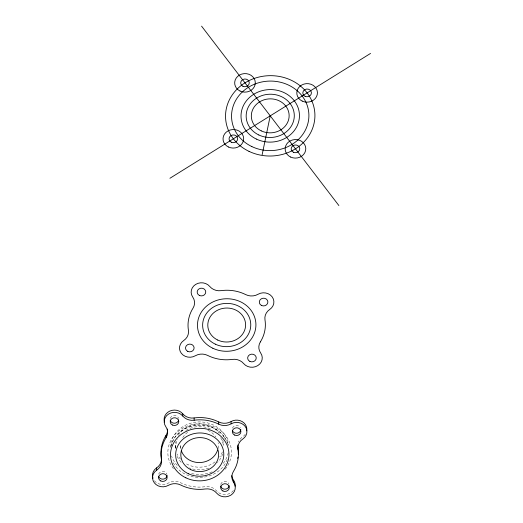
<?xml version="1.0" encoding="UTF-8"?>
<svg xmlns="http://www.w3.org/2000/svg" width="523" height="523" viewBox="0 0 523 523"><rect width="100%" height="100%" fill="white"/><g stroke="black" fill="none" stroke-linecap="round" stroke-linejoin="round"><path stroke-width="0.39" stroke-dasharray="2.62 1.96" d="M171.001 446.06C176.205 423.467 210.429 417.857 223.89 436.522L223.223 435.561L226.622 440.994M226.89 441.647L227.427 442.948M218.424 448.479L218.313 445.465A18.913 16.998 -2.1 0 0 218.078 442.733M180.494 445.655L180.605 448.669M175.336 445.681L175.447 448.695M228.224 452.833A29.229 26.268 -2.1 0 1 222.543 464.189M212.09 471.818A29.229 26.268 -2.1 0 1 189.62 472.988M177.219 465.352A29.229 26.268 -2.1 0 1 171.511 455.958M170.295 447.525A29.229 26.268 -2.1 0 1 198.622 421.943A29.229 26.268 -2.1 0 1 228.597 445.537M222.661 453.912A24.071 21.633 -2.1 0 1 217.431 462.502M208.736 468.111A24.071 21.633 -2.1 0 1 189.424 467.915M181.148 462.325A24.071 21.633 -2.1 0 1 176.454 454.585M175.434 448.316A24.071 21.633 -2.1 0 1 177.643 439.287M185.907 430.436A24.071 21.633 -2.1 0 1 211.658 429.435M220.66 437.738A24.071 21.633 -2.1 0 1 223.465 446.008M245.248 434.286A10.316 9.27 -2.1 0 1 242.679 436.79A12.036 10.82 -2.1 0 0 238.436 442.053M233.395 490.509A10.316 9.27 -2.1 0 1 216.607 490.901A12.036 10.82 -2.1 0 0 205.212 486.71A38.682 34.766 -2.1 0 1 180.618 482.742A12.036 10.82 -2.1 0 0 168.269 483.095A10.316 9.27 -2.1 0 1 154.259 480.591M220.739 484.37A4.295 3.864 -2.1 0 1 224.615 481.467A4.295 3.864 -2.1 0 1 228.878 483.84M158.698 474.073A4.295 3.864 -2.1 0 1 162.797 471.426A4.295 3.864 -2.1 0 1 166.857 474.067M170.25 418.407A4.295 3.864 -2.1 0 1 174.44 415.491A4.295 3.864 -2.1 0 1 178.578 418.393M232.467 428.167A4.295 3.864 -2.1 0 1 236.259 425.532A4.295 3.864 -2.1 0 1 240.39 427.651M173.407 468.673A31.805 28.588 -2.1 0 1 179.082 430.677A31.805 28.588 -2.1 0 1 221.66 431.547A31.805 28.588 -2.1 0 1 224.753 469.719M227.276 459.475A29.229 26.268 -2.1 0 1 200.459 477.466A29.229 26.268 -2.1 0 1 172.538 461.293M170.884 446.57A29.229 26.268 -2.1 0 1 199.459 424.938A29.229 26.268 -2.1 0 1 228.276 445.903M222.353 451.918A24.071 21.633 -2.1 0 1 219.765 456.952M214.973 461.946A24.071 21.633 -2.1 0 1 185.247 463.156M180.527 459.116A24.071 21.633 -2.1 0 1 177.179 454.016M175.44 447.747A24.071 21.633 -2.1 0 1 175.748 441.739M178.245 435.398A24.071 21.633 -2.1 0 1 219.268 433.201M222.667 439.863A24.071 21.633 -2.1 0 1 223.471 445.439M180.736 448.381A18.913 16.998 -2.1 0 1 180.579 444.073M182.782 437.574A18.913 16.998 -2.1 0 1 188.725 431.606M207.866 430.298A18.913 16.998 -2.1 0 1 215.705 436.836"/><path stroke-width="0.78" d="M262.134 154.762L270.234 115.851M169.916 178.278L370.546 53.424M201.577 26.15L338.884 205.552M237.821 444.949A12.036 10.82 -2.1 0 0 237.932 447.073L238.011 449.329A38.682 34.766 -2.1 0 1 233.402 471.478A12.036 10.82 -2.1 0 0 233.703 482.572A10.316 9.27 -2.1 0 1 230.806 495.189A10.316 9.27 -2.1 0 1 216.692 493.156A12.036 10.82 -2.1 0 0 205.291 488.972A38.682 34.766 -2.1 0 1 180.696 485.004A12.036 10.82 -2.1 0 0 168.354 485.357A10.316 9.27 -2.1 0 1 154.337 482.847A10.316 9.27 -2.1 0 1 156.71 470.144L156.625 467.882A12.036 10.82 -2.1 0 0 161.47 458.429M231.826 475.642A12.036 10.82 -2.1 0 0 233.618 480.31L233.703 482.572M164.523 422.074A10.316 9.27 -2.1 0 1 169.792 411.091A10.316 9.27 -2.1 0 1 182.697 413.778A12.036 10.82 -2.1 0 0 194.098 417.962A38.682 34.766 -2.1 0 1 218.692 421.937A12.036 10.82 -2.1 0 0 231.035 421.577L231.114 423.839A10.316 9.27 -2.1 0 1 245.13 426.343A10.316 9.27 -2.1 0 1 242.757 439.052A12.036 10.82 -2.1 0 0 238.011 449.329M218.692 421.937L218.771 424.192A12.036 10.82 -2.1 0 0 231.114 423.839M194.098 417.962L194.177 420.224A38.682 34.766 -2.1 0 1 218.771 424.192M182.697 413.778L182.782 416.04A12.036 10.82 -2.1 0 0 194.177 420.224M167.478 429.03A12.036 10.82 -2.1 0 1 165.981 435.456L166.066 437.718A38.682 34.766 -2.1 0 0 161.457 459.861A12.036 10.82 -2.1 0 1 156.71 470.144M161.404 458.357L161.457 459.861M166.066 437.718A12.036 10.82 -2.1 0 0 165.771 426.624A10.316 9.27 -2.1 0 1 168.668 414.007A10.316 9.27 -2.1 0 1 182.782 416.04M237.932 447.073A38.682 34.766 -2.1 0 1 238.259 454.212M237.932 457.063A38.682 34.766 -2.1 0 1 237.671 458.475M161.372 457.605A38.682 34.766 -2.1 0 1 165.981 435.456M231.035 421.577A10.316 9.27 -2.1 0 1 242.254 421.623A10.316 9.27 -2.1 0 1 246.706 430.847M233.618 480.31A10.316 9.27 -2.1 0 1 235.154 486.2M153.004 478.342A10.316 9.27 -2.1 0 1 156.625 467.882M229.166 485.73A4.295 3.864 -2.1 0 1 225.021 489.182A4.295 3.864 -2.1 0 1 220.66 486.011M167.066 475.152A4.295 3.864 -2.1 0 1 163.353 479.114A4.295 3.864 -2.1 0 1 158.6 476.25M178.631 420.034A4.295 3.864 -2.1 0 1 174.532 423.218A4.295 3.864 -2.1 0 1 170.237 420.315M240.828 429.52A4.295 3.864 -2.1 0 1 237.122 433.207A4.295 3.864 -2.1 0 1 232.447 430.606M217.601 450.048A18.913 16.998 -2.1 0 1 199.564 462.561A18.913 16.998 -2.1 0 1 181.291 450.578M188.313 473.72A24.071 21.633 -2.1 0 0 223.792 453.801A24.071 21.633 -2.1 0 0 187.103 436.267A24.071 21.633 -2.1 0 0 188.313 473.72M222.942 490.992A4.295 3.864 -2.1 0 0 229.277 487.436A4.295 3.864 -2.1 0 0 222.726 484.305A4.295 3.864 -2.1 0 0 222.942 490.992M160.809 480.964A4.295 3.864 -2.1 0 0 167.144 477.407A4.295 3.864 -2.1 0 0 160.594 474.276A4.295 3.864 -2.1 0 0 160.809 480.964M172.453 425.029A4.295 3.864 -2.1 0 0 178.788 421.473A4.295 3.864 -2.1 0 0 172.237 418.341A4.295 3.864 -2.1 0 0 172.453 425.029M234.579 435.058A4.295 3.864 -2.1 0 0 240.913 431.501A4.295 3.864 -2.1 0 0 234.363 428.37A4.295 3.864 -2.1 0 0 234.579 435.058M190.758 469.621A18.913 16.998 -2.1 0 0 218.64 453.971A18.913 16.998 -2.1 0 0 189.81 440.196A18.913 16.998 -2.1 0 0 190.758 469.621M185.861 477.819A29.229 26.268 -2.1 0 0 228.95 453.631A29.229 26.268 -2.1 0 0 184.397 432.344A29.229 26.268 -2.1 0 0 185.861 477.819M260.369 341.898A38.682 34.766 -2.1 0 0 264.978 319.756A12.036 10.82 -2.1 0 1 269.724 309.472A10.316 9.27 -2.1 0 0 272.097 296.77A10.316 9.27 -2.1 0 0 258.081 294.259A12.036 10.82 -2.1 0 1 245.738 294.619A38.682 34.766 -2.1 0 0 221.144 290.644A12.036 10.82 -2.1 0 1 209.743 286.46A10.316 9.27 -2.1 0 0 195.635 284.427A10.316 9.27 -2.1 0 0 192.732 297.044A12.036 10.82 -2.1 0 1 193.033 308.145A38.682 34.766 -2.1 0 0 188.424 330.288A12.036 10.82 -2.1 0 1 183.678 340.565A10.316 9.27 -2.1 0 0 181.304 353.273A10.316 9.27 -2.1 0 0 195.321 355.777A12.036 10.82 -2.1 0 1 207.664 355.424A38.682 34.766 -2.1 0 0 232.258 359.393A12.036 10.82 -2.1 0 1 243.659 363.583A10.316 9.27 -2.1 0 0 257.767 365.616A10.316 9.27 -2.1 0 0 260.67 352.992A12.036 10.82 -2.1 0 1 260.369 341.898M249.902 361.419A4.295 3.864 -2.1 0 0 256.237 357.863A4.295 3.864 -2.1 0 0 249.687 354.731A4.295 3.864 -2.1 0 0 249.902 361.419M187.777 351.391A4.295 3.864 -2.1 0 0 194.111 347.834A4.295 3.864 -2.1 0 0 187.561 344.703A4.295 3.864 -2.1 0 0 187.777 351.391M199.42 295.456A4.295 3.864 -2.1 0 0 205.755 291.893A4.295 3.864 -2.1 0 0 199.204 288.768A4.295 3.864 -2.1 0 0 199.42 295.456M261.546 305.478A4.295 3.864 -2.1 0 0 267.881 301.921A4.295 3.864 -2.1 0 0 261.33 298.79A4.295 3.864 -2.1 0 0 261.546 305.478M217.725 340.048A18.913 16.998 -2.1 0 0 245.601 324.397A18.913 16.998 -2.1 0 0 216.777 310.623A18.913 16.998 -2.1 0 0 217.725 340.048M215.28 344.147A24.071 21.633 -2.1 0 0 250.759 324.221A24.071 21.633 -2.1 0 0 214.07 306.694A24.071 21.633 -2.1 0 0 215.28 344.147M212.828 348.24A29.229 26.268 -2.1 0 0 255.91 324.051A29.229 26.268 -2.1 0 0 211.364 302.765A29.229 26.268 -2.1 0 0 212.828 348.24M228.453 147.002A10.316 9.27 -2.1 0 0 243.659 138.464A10.316 9.27 -2.1 0 0 227.93 130.953A10.316 9.27 -2.1 0 0 228.453 147.002M290.579 157.031A10.316 9.27 -2.1 0 0 305.785 148.493A10.316 9.27 -2.1 0 0 290.062 140.975A10.316 9.27 -2.1 0 0 290.579 157.031M302.222 101.089A10.316 9.27 -2.1 0 0 317.428 92.551A10.316 9.27 -2.1 0 0 301.699 85.04A10.316 9.27 -2.1 0 0 302.222 101.089M240.09 91.061A10.316 9.27 -2.1 0 0 255.296 82.529A10.316 9.27 -2.1 0 0 239.573 75.011A10.316 9.27 -2.1 0 0 240.09 91.061M251.87 146.584A38.682 34.766 -2.1 0 0 308.89 114.57A38.682 34.766 -2.1 0 0 249.929 86.393A38.682 34.766 -2.1 0 0 251.87 146.584M256.362 139.072A29.229 26.268 -2.1 0 0 299.444 114.883A29.229 26.268 -2.1 0 0 254.891 93.597A29.229 26.268 -2.1 0 0 256.362 139.072M258.807 134.973A24.071 21.633 -2.1 0 0 294.286 115.053A24.071 21.633 -2.1 0 0 257.597 97.52A24.071 21.633 -2.1 0 0 258.807 134.973M261.252 130.874A18.913 16.998 -2.1 0 0 289.134 115.223A18.913 16.998 -2.1 0 0 260.304 101.449A18.913 16.998 -2.1 0 0 261.252 130.874M305.072 96.31A4.295 3.864 -2.1 0 0 311.414 92.754A4.295 3.864 -2.1 0 0 304.857 89.623A4.295 3.864 -2.1 0 0 305.072 96.31M242.947 86.282A4.295 3.864 -2.1 0 0 249.281 82.726A4.295 3.864 -2.1 0 0 242.731 79.594A4.295 3.864 -2.1 0 0 242.947 86.282M231.303 142.217A4.295 3.864 -2.1 0 0 237.645 138.66A4.295 3.864 -2.1 0 0 231.088 135.529A4.295 3.864 -2.1 0 0 231.303 142.217M293.436 152.245A4.295 3.864 -2.1 0 0 299.771 148.689A4.295 3.864 -2.1 0 0 293.22 145.557A4.295 3.864 -2.1 0 0 293.436 152.245M249.013 151.363A44.703 40.179 -2.1 0 0 314.905 114.374A44.703 40.179 -2.1 0 0 246.771 81.81A44.703 40.179 -2.1 0 0 249.013 151.363"/></g></svg>
